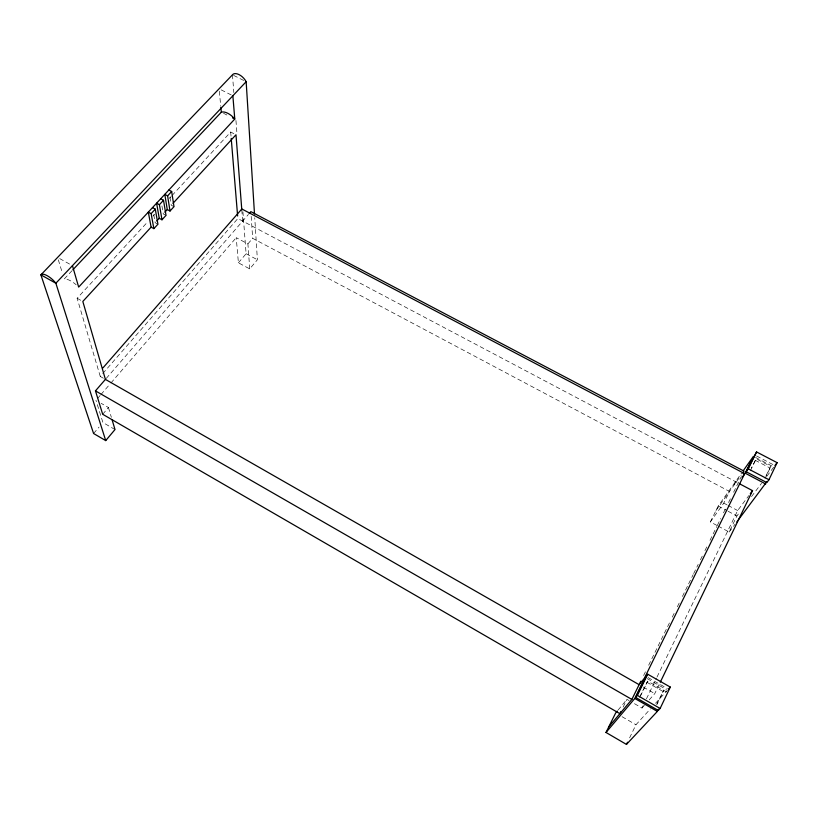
<?xml version="1.0" encoding="UTF-8"?>
<svg xmlns="http://www.w3.org/2000/svg" width="818" height="818" viewBox="0 0 818 818"><rect width="100%" height="100%" fill="white"/><g stroke="black" fill="none" stroke-linecap="round" stroke-linejoin="round"><path stroke-width="0.61" stroke-dasharray="4.09 3.07" d="M656.619 704.339L663.756 690.331L657.018 704.431M766.057 475.595L770.832 466.444L756.21 458.796L751.425 467.916M765.024 478.591L770.832 466.444M649.185 699.922L654.768 693.623L659.737 683.306M634.482 703.685L641.997 708.02L643.112 705.719M646.445 698.828L656.465 678.163M657.018 677.018L737.662 510.534L748.818 495.626M629.615 737.856L635.954 724.748L650.433 708.869M718.092 526.076L729.145 532.017L736.895 515.974L739.206 512.917M639.492 697.263L647.713 681.179L666.977 692.171M640.361 696.251L647.713 681.179M750.321 470.861L756.21 458.796M734.247 484.839L736.537 480.176M643.613 675.504L646.425 669.778M648.674 665.198L669.492 622.805M672.304 617.079L675.116 611.353M677.365 606.772L680.177 601.046M682.437 596.455L688.061 585.003M688.623 583.858L693.122 574.696M693.684 573.551L698.183 564.379M700.433 559.798L702.682 555.217M704.942 550.637L707.754 544.911M710.004 540.32L716.752 526.577M717.314 525.432L720.689 518.561M723.501 512.825L725.76 508.244M728.572 502.518L730.822 497.937M733.634 492.211L741.333 476.536M623.152 707.059L626.956 699.349L629.103 700.586M716.987 525.473L710.351 521.915L723.777 503.131L729.533 491.475L252.66 238.314L251.126 215.451M710.351 521.915L718.235 506.005L741.681 472.927M715.995 510.524L741.21 475.033M751.517 496.587L761.517 483.326M766.895 476.188L773.828 467.006M729.145 532.017L735.239 524.011M618.081 710.065L626.956 699.349M249.735 268.887L247.905 243.887L236.238 237.67L238.406 262.813L249.735 268.887L257.394 259.756L254.746 217.792M93.589 433.509L99.029 427.108M238.406 262.813L246.106 253.733L242.915 211.852M102.69 414.276L108.446 407.528L101.176 403.325M247.905 243.887L252.66 238.314M97.628 398.397L100.123 395.513M100.951 394.552L110.082 383.959M110.911 382.998L236.238 237.67M106.248 378.427L248.406 214.469M103.344 378.213L100.256 376.444L101.933 374.521M102.771 373.55L237.844 218.539L738.133 483.039M641.997 708.02L644.39 705.32M655.545 703.255L667.468 690.177M100.256 376.444L77.117 298.263L147.864 221.688M153.038 216.085L154.766 214.214M169.438 198.334L171.156 196.473M172.025 195.543L230.686 132.035L235.993 134.766M72.035 270.686L64.182 279.03A13.425 4.857 40.7 0 1 76.186 284.766M233.611 75.389L243.876 80.553M221.197 89.868L231.801 95.236M223.559 113.313L226.923 115.031M756.619 456.004L773.838 465.002M755.576 457.466L772.754 466.444M755.167 460.248L769.748 467.886M173.999 206.668L171.259 205.206L169.786 195.85M723.777 503.131L726.987 504.839M728.051 505.412L737.662 510.534M246.106 253.733L257.394 259.756M718.235 506.005L727.018 510.698M728.112 511.281L736.895 515.974M166.013 215.39L163.263 213.917L161.698 204.592M157.935 224.193L155.175 222.711L153.6 213.917M59.724 258.6L71.391 265.073M77.117 298.263L81.872 300.922M648.112 677.59L667.345 688.541M647.232 678.643L666.404 689.574M646.833 682.222L662.825 691.353M643.285 687.059L654.768 693.623M622.069 716.701L635.954 724.748M115.001 429.542L102.915 422.528L95.972 400.329M58.334 259.827L62.352 273.028M108.446 407.528L111.36 417.313M219.316 91.258L220.727 106.013M230.686 132.035L231.105 137.127M241.811 210.001L242.67 221.095M232.465 74.816L233.825 92.577M235.952 120.491L237.016 134.449"/><path stroke-width="1.23" d="M617.273 711.046L615.657 712.989L606.005 732.478L626.455 744.411L657.355 711.415L658.418 709.186M736.762 522.007L766.803 481.73M660.126 708.46L670.3 687.079L647.744 674.247L645.985 676.374L635.658 697.447L658.275 710.433L660.126 708.46L637.386 695.402L635.658 697.447M768.971 479.737L777.1 462.661L756.558 451.935L746.2 471.751L766.803 482.589L768.971 479.737L748.265 468.857L746.2 471.751M660.29 682.161L752.54 490.657L739.237 483.632M626.455 744.411L627.508 742.223M644.41 678.183L744.339 474.307M606.005 732.478L634.799 698.46L645.105 677.427L639.114 684.666L105.41 379.388L82.822 301.453L151.105 227.148L148.324 212.118L151.136 213.621L153.876 228.641L157.935 224.193L155.287 209.142L152.475 207.639M742.151 477.426L745.178 473.182L753.429 456.342L743.153 470.851M637.386 695.402L647.744 674.247M748.265 468.857L756.558 451.935M608.776 726.875L631.864 699.431L640.801 681.23M742.928 473.285L743.991 471.117L250.87 211.637L249.224 213.529M620.974 711.455L619.891 713.664L102.69 414.276L95.461 390.871L105.41 379.388M750.31 493.643L752.54 490.657M774.912 465.565L777.1 462.661M254.5 213.968L246.157 81.698A9.693 5.225 45.5 0 0 239.06 74.622A9.693 5.225 45.5 0 0 232.465 74.816L40.9 274.868L93.589 433.509L105.727 440.595L115.001 429.542L112.086 419.757M102.986 367.855L241.831 208.979L744.043 473.356M668.408 689.155L670.3 687.079M161.984 219.786L159.408 204.694L156.606 203.191L159.234 218.304L161.984 219.786L166.013 215.39L163.518 200.267L160.717 198.774M170.021 211.013L167.598 195.86L164.807 194.377L167.271 209.551L170.021 211.013L173.999 206.668L171.657 191.473L168.866 190.001M156.8 220.952L159.234 218.304M164.868 212.169L167.271 209.551M172.987 203.334L235.993 134.766L241.811 210.001M151.136 213.621L155.287 209.142M159.408 204.694L163.518 200.267M167.598 195.86L171.657 191.473M72.914 269.756L221.32 112.168L220.85 107.25M246.157 81.698L55.859 283.233L105.727 440.595M232.537 117.894L234.776 119.039L78.661 287.098L72.454 265.656M745.178 473.182L765.72 484M151.105 227.148L153.876 228.641M634.799 698.46L657.355 711.415M95.461 390.871L631.864 699.431M232.864 95.778L234.776 119.039A12.127 6.268 44.3 0 0 221.32 112.168M231.218 138.395L237.629 215.993M55.859 283.233L40.9 274.868A10.982 3.875 40.9 0 1 47.311 275.758A10.982 3.875 40.9 0 1 55.859 283.233"/></g></svg>
